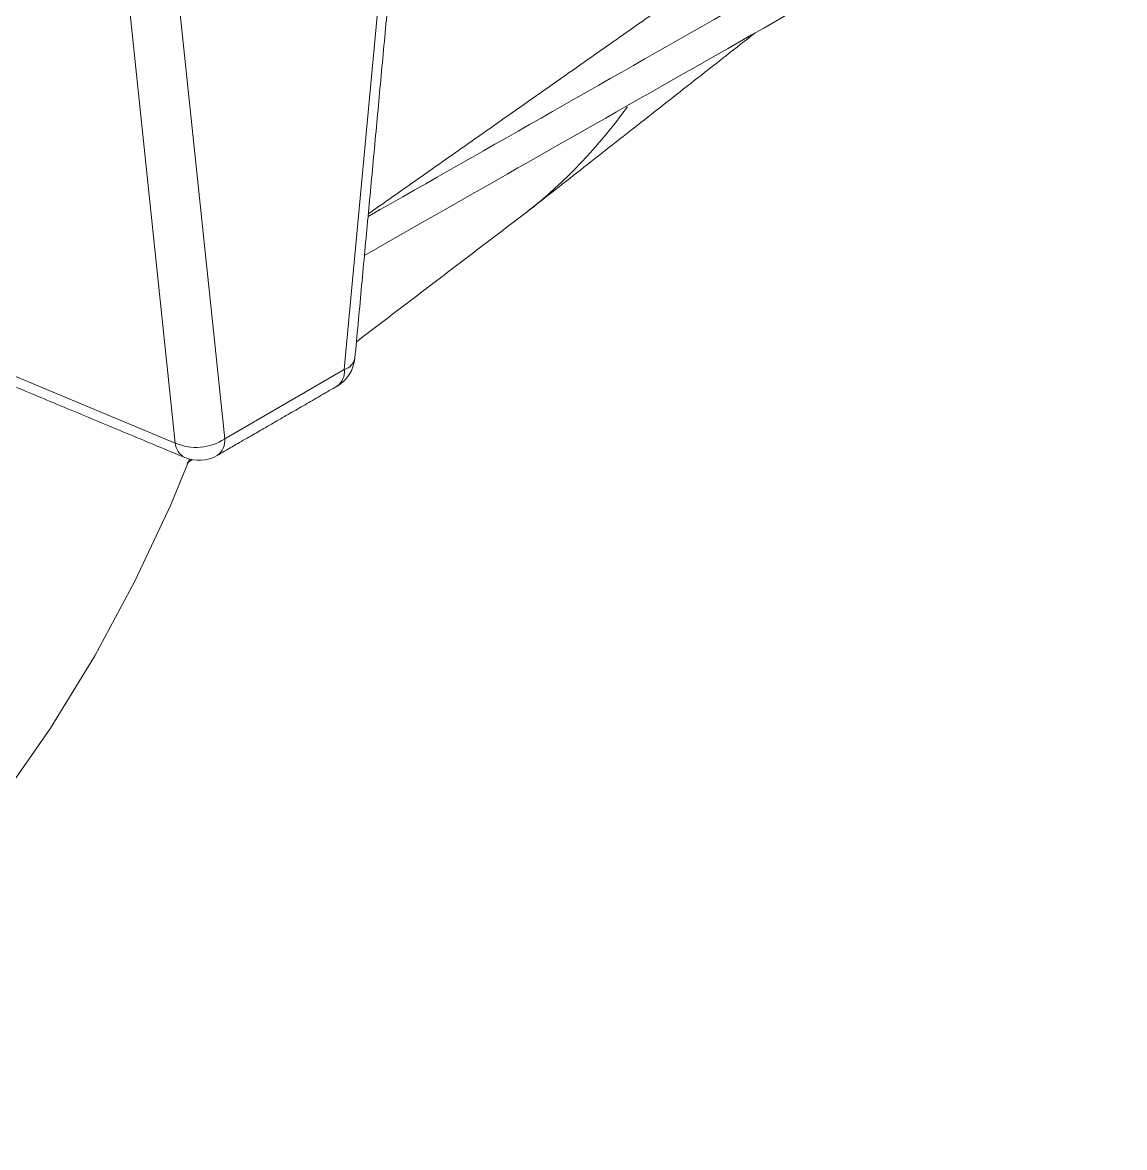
# Model space of a CAD drawing. Extents: x 12.1 to 108.7, y 1 to 80.4.
# Drawn here: x 79.569 to 81.459, y 60.561 to 62.49 of the extents above; entities that cross this region are included whole.
import ezdxf

# ---------------------------------------------------------------- set-up
doc = ezdxf.new("R2010")
doc.units = 0
doc.header["$MEASUREMENT"] = 0
doc.linetypes.add('SLD-Solid', pattern=[0])
doc.layers.add('OBJECT', color=7, linetype='CONTINUOUS')

msp = doc.modelspace()

# ---------------------------------------------------------------- linework, layer by layer
at = {"layer": 'OBJECT', "linetype": 'SLD-Solid', "lineweight": 15}
for p, q in [((80.121, 61.8945), (80.2086, 62.834)), ((79.828, 62.6142), (79.9158, 61.776)), ((79.8309, 61.7687), (79.7431, 62.6069)), ((79.4501, 61.9272), (79.8309, 61.7687)), ((79.9158, 61.776), (80.121, 61.8945))]:
    msp.add_line(p, q, dxfattribs=at)
at = {"layer": 'OBJECT', "linetype": 'SLD-Solid', "lineweight": 15, "flags": 128}
msp.add_lwpolyline([(78.8501, 60.5609), (78.851, 60.5613), (78.9538, 60.6163), (79.0564, 60.6828), (79.158, 60.76), (79.2576, 60.8474), (79.3541, 60.944), (79.4468, 61.049), (79.5348, 61.1614), (79.6171, 61.2801), (79.6931, 61.404), (79.762, 61.532), (79.8232, 61.6627), (79.8556, 61.7411)], dxfattribs=at)
at = {"layer": 'OBJECT', "linetype": 'SLD-Solid', "lineweight": 15}
for centre, radius, start, end in [((79.8819, 62.8644), 0.8913, 308.2962, 324.3703), ((80.0768, 61.92), 0.0625, 300.0058, 354.6746), ((80.1131, 61.9198), 0.0265, 287.3156, 347.7687), ((80.0901, 61.8913), 0.0311, 305.3362, 5.9957), ((79.8667, 61.8499), 0.0888, 246.2489, 303.6121), ((79.8615, 61.7712), 0.0307, 184.6689, 243.114), ((79.8849, 61.7727), 0.0311, 305.3362, 5.9957), ((79.8716, 61.8015), 0.0625, 247.4009, 300.0058)]:
    msp.add_arc(centre, radius, start, end, dxfattribs=at)
for points, knots in [([(81.459, 62.8955), (81.2376, 62.7695), (80.8051, 62.5233), (80.3727, 62.2771), (80.1617, 62.157)], [0, 0, 0, 0, 0.512008, 1, 1, 1, 1]), ([(80.1555, 62.0904), (80.3561, 62.2046), (80.7779, 62.4447), (81.1997, 62.6848), (81.4209, 62.8107)], [0, 0, 0, 0, 0.47554, 1, 1, 1, 1])]:
    msp.add_open_spline(points, degree=3, knots=knots, dxfattribs=at)
for points in [[(80.1391, 61.9142), (80.2266, 62.8537)], [(80.1621, 62.1616), (80.725, 62.5571)], [(80.4342, 62.1649), (80.825, 62.4715)], [(80.1417, 61.9424), (80.4345, 62.1652)], [(79.4688, 61.9015), (79.8476, 61.7438)], [(79.9029, 61.7474), (80.1081, 61.8659)], [(79.8512, 61.7342), (79.86, 61.7404)]]:
    msp.add_open_spline(points, degree=1, dxfattribs=at)

doc.saveas('drawing.dxf')
